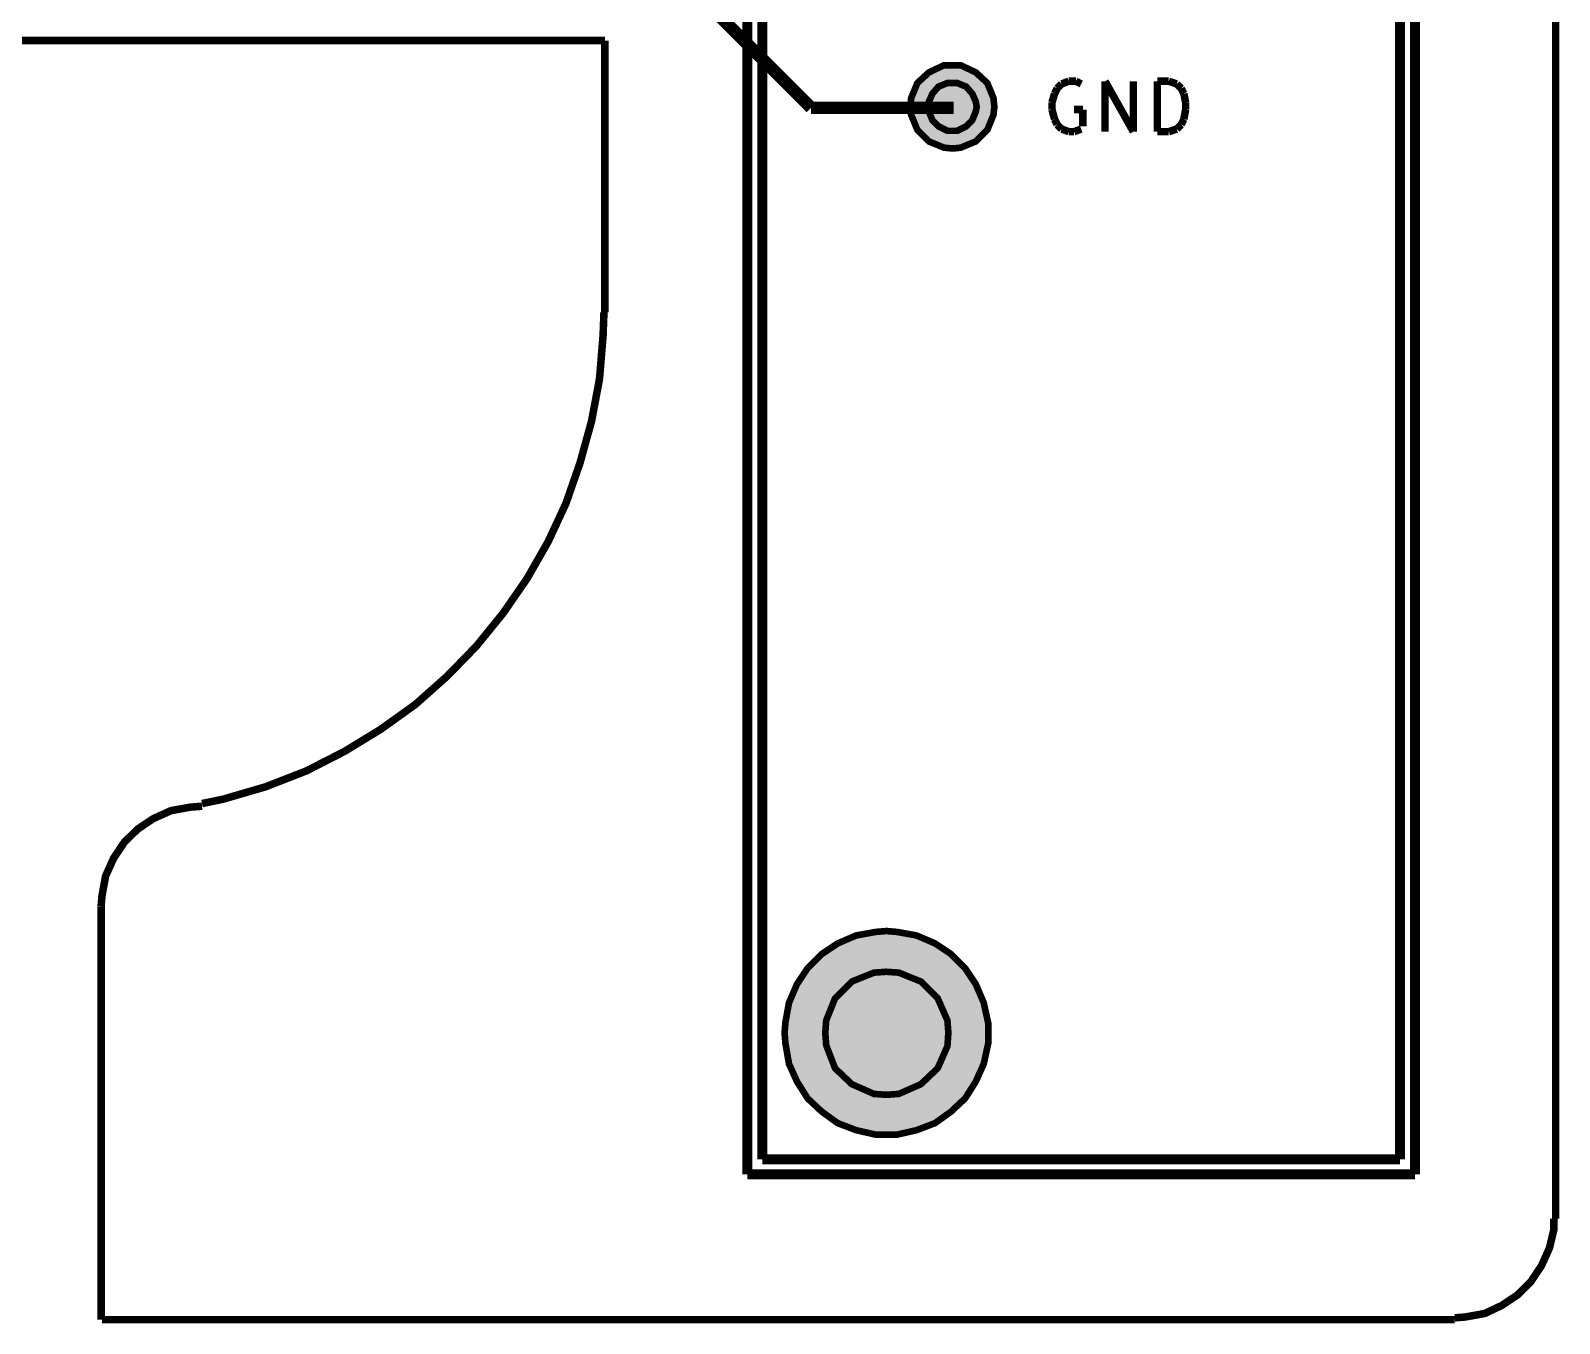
# Model space of a CAD drawing. Header units: millimetres. Extents: x 10 to 287, y 10 to 200.
# Drawn here: x 205.53 to 235.99, y 63.9 to 89.66 of the extents above; entities that cross this region are included whole.
import ezdxf

# ---------------------------------------------------------------- set-up
doc = ezdxf.new("R2010")
doc.units = ezdxf.units.MM
doc.layers.add('H', color=7, linetype='Continuous')
doc.layers.add('P', color=7, linetype='Continuous')

msp = doc.modelspace()

# ---------------------------------------------------------------- hatches: boundary and pattern name
at = {"layer": 'H', "linetype": 'Continuous'}
for points in [[(223.908, 87.313), (223.732, 87.313), (223.449, 87.436), (223.22, 87.665), (223.097, 87.965), (223.079, 88.142), (223.097, 88.3), (223.22, 88.6), (223.432, 88.829), (223.732, 88.953), (223.908, 88.971), (224.067, 88.953), (224.367, 88.829), (224.596, 88.6), (224.719, 88.3), (224.737, 88.142), (224.719, 87.965), (224.596, 87.665), (224.367, 87.436), (224.067, 87.313), (223.908, 87.313)], [(223.908, 87.313), (223.732, 87.313), (223.449, 87.436), (223.22, 87.665), (223.097, 87.965), (223.079, 88.142), (223.097, 88.3), (223.22, 88.6), (223.432, 88.829), (223.732, 88.953), (223.908, 88.971), (224.067, 88.953), (224.367, 88.829), (224.596, 88.6), (224.719, 88.3), (224.737, 88.142), (224.719, 87.965), (224.596, 87.665), (224.367, 87.436), (224.067, 87.313), (223.908, 87.313)], [(223.908, 87.665), (223.802, 87.665), (223.626, 87.736), (223.502, 87.859), (223.432, 88.036), (223.432, 88.142), (223.432, 88.23), (223.502, 88.406), (223.626, 88.53), (223.802, 88.618), (223.908, 88.618), (223.996, 88.618), (224.173, 88.53), (224.314, 88.406), (224.367, 88.23), (224.384, 88.142), (224.367, 88.036), (224.314, 87.859), (224.173, 87.736), (223.996, 87.665), (223.908, 87.665)], [(223.908, 87.665), (223.802, 87.665), (223.626, 87.736), (223.502, 87.859), (223.432, 88.036), (223.432, 88.142), (223.432, 88.23), (223.502, 88.406), (223.626, 88.53), (223.802, 88.618), (223.908, 88.618), (223.996, 88.618), (224.173, 88.53), (224.314, 88.406), (224.367, 88.23), (224.384, 88.142), (224.367, 88.036), (224.314, 87.859), (224.173, 87.736), (223.996, 87.665), (223.908, 87.665)], [(222.603, 67.645), (222.391, 67.645), (221.985, 67.733), (221.633, 67.892), (221.298, 68.104), (221.033, 68.386), (220.804, 68.703), (220.663, 69.074), (220.574, 69.48), (220.574, 69.674), (220.574, 69.885), (220.663, 70.291), (220.804, 70.644), (221.033, 70.979), (221.298, 71.243), (221.633, 71.473), (221.985, 71.614), (222.391, 71.702), (222.603, 71.702), (222.797, 71.702), (223.203, 71.614), (223.573, 71.473), (223.89, 71.243), (224.155, 70.979), (224.384, 70.644), (224.543, 70.291), (224.614, 69.885), (224.631, 69.674), (224.614, 69.462), (224.543, 69.074), (224.384, 68.703), (224.155, 68.386), (223.89, 68.104), (223.573, 67.892), (223.203, 67.733), (222.797, 67.645), (222.603, 67.645)], [(222.603, 67.645), (222.391, 67.645), (221.985, 67.733), (221.633, 67.892), (221.298, 68.104), (221.033, 68.386), (220.804, 68.703), (220.663, 69.074), (220.574, 69.48), (220.574, 69.674), (220.574, 69.885), (220.663, 70.291), (220.804, 70.644), (221.033, 70.979), (221.298, 71.243), (221.633, 71.473), (221.985, 71.614), (222.391, 71.702), (222.603, 71.702), (222.797, 71.702), (223.203, 71.614), (223.573, 71.473), (223.89, 71.243), (224.155, 70.979), (224.384, 70.644), (224.543, 70.291), (224.614, 69.885), (224.631, 69.674), (224.614, 69.462), (224.543, 69.074), (224.384, 68.703), (224.155, 68.386), (223.89, 68.104), (223.573, 67.892), (223.203, 67.733), (222.797, 67.645), (222.603, 67.645)], [(222.603, 68.457), (222.338, 68.457), (221.897, 68.651), (221.58, 68.986), (221.386, 69.427), (221.368, 69.674), (221.386, 69.938), (221.58, 70.379), (221.897, 70.714), (222.338, 70.891), (222.603, 70.908), (222.85, 70.891), (223.291, 70.697), (223.626, 70.379), (223.802, 69.938), (223.82, 69.674), (223.802, 69.427), (223.626, 68.986), (223.291, 68.651), (222.85, 68.457), (222.603, 68.457)], [(222.603, 68.457), (222.338, 68.457), (221.897, 68.651), (221.58, 68.986), (221.386, 69.427), (221.368, 69.674), (221.386, 69.938), (221.58, 70.379), (221.897, 70.714), (222.338, 70.891), (222.603, 70.908), (222.85, 70.891), (223.291, 70.697), (223.626, 70.379), (223.802, 69.938), (223.82, 69.674), (223.802, 69.427), (223.626, 68.986), (223.291, 68.651), (222.85, 68.457), (222.603, 68.457)]]:
    msp.add_hatch(color=256, dxfattribs=at).paths.add_polyline_path(points)

# ---------------------------------------------------------------- linework, layer by layer
at = {"layer": 'P'}
for points, const_width in [([(235.92, 143.245), (235.92, 65.987)], 0.15), ([(235.92, 143.245), (235.92, 65.987)], 0.15), ([(219.816, 66.869), (219.816, 142.363)], 0.2), ([(219.816, 66.869), (219.816, 142.363)], 0.2), ([(233.116, 142.363), (233.116, 66.869)], 0.2), ([(233.116, 142.363), (233.116, 66.869)], 0.2), ([(220.116, 142.064), (220.116, 67.169)], 0.2), ([(220.116, 142.064), (220.116, 67.169)], 0.2), ([(220.116, 142.064), (220.116, 67.169)], 0.2), ([(220.116, 142.064), (220.116, 67.169)], 0.2), ([(232.816, 142.064), (232.816, 67.169)], 0.2), ([(232.816, 142.064), (232.816, 67.169)], 0.2), ([(232.816, 142.064), (232.816, 67.169)], 0.2), ([(232.816, 142.064), (232.816, 67.169)], 0.2), ([(221.086, 88.124), (218.563, 90.646)], 0.25), ([(221.086, 88.124), (218.563, 90.646)], 0.25), ([(216.976, 89.464), (166.952, 89.464)], 0.15), ([(216.976, 89.464), (166.952, 89.464)], 0.15), ([(216.976, 84.049), (216.976, 89.464)], 0.15), ([(216.976, 84.049), (216.976, 89.464)], 0.15), ([(224.737, 88.142), (224.719, 88.318), (224.596, 88.618), (224.367, 88.829), (224.067, 88.971), (223.89, 88.971), (223.732, 88.971), (223.432, 88.829), (223.203, 88.618), (223.079, 88.318), (223.061, 88.142), (223.079, 87.983), (223.203, 87.683), (223.432, 87.454), (223.732, 87.33), (223.908, 87.313), (224.067, 87.33), (224.367, 87.454), (224.596, 87.683), (224.719, 87.983), (224.737, 88.142), (224.737, 88.142)], 0.132), ([(224.737, 88.142), (224.719, 88.318), (224.596, 88.618), (224.367, 88.829), (224.067, 88.971), (223.89, 88.971), (223.732, 88.971), (223.432, 88.829), (223.203, 88.618), (223.079, 88.318), (223.061, 88.142), (223.079, 87.983), (223.203, 87.683), (223.432, 87.454), (223.732, 87.33), (223.908, 87.313), (224.067, 87.33), (224.367, 87.454), (224.596, 87.683), (224.719, 87.983), (224.737, 88.142), (224.737, 88.142)], 0.132), ([(224.384, 88.142), (224.367, 88.247), (224.296, 88.406), (224.173, 88.547), (223.996, 88.618), (223.89, 88.618), (223.802, 88.618), (223.626, 88.547), (223.502, 88.406), (223.432, 88.247), (223.414, 88.142), (223.432, 88.053), (223.502, 87.877), (223.626, 87.753), (223.802, 87.665), (223.89, 87.665), (223.996, 87.665), (224.173, 87.753), (224.296, 87.877), (224.367, 88.053), (224.384, 88.142), (224.384, 88.142)], 0.132), ([(224.384, 88.142), (224.367, 88.247), (224.296, 88.406), (224.173, 88.547), (223.996, 88.618), (223.89, 88.618), (223.802, 88.618), (223.626, 88.547), (223.502, 88.406), (223.432, 88.247), (223.414, 88.142), (223.432, 88.053), (223.502, 87.877), (223.626, 87.753), (223.802, 87.665), (223.89, 87.665), (223.996, 87.665), (224.173, 87.753), (224.296, 87.877), (224.367, 88.053), (224.384, 88.142), (224.384, 88.142)], 0.132), ([(226.078, 88.6), (225.989, 88.512)], 0.15), ([(226.078, 88.6), (225.989, 88.512)], 0.15), ([(226.219, 88.653), (226.078, 88.6)], 0.15), ([(226.219, 88.653), (226.078, 88.6)], 0.15), ([(226.36, 88.653), (226.219, 88.653)], 0.15), ([(226.36, 88.653), (226.219, 88.653)], 0.15), ([(226.466, 88.6), (226.36, 88.653)], 0.15), ([(226.466, 88.6), (226.36, 88.653)], 0.15), ([(226.942, 87.648), (226.942, 88.653)], 0.15), ([(226.942, 88.653), (227.506, 87.648)], 0.15), ([(226.942, 87.648), (226.942, 88.653)], 0.15), ([(226.942, 88.653), (227.506, 87.648)], 0.15), ([(227.506, 87.648), (227.506, 88.653)], 0.15), ([(227.506, 87.648), (227.506, 88.653)], 0.15), ([(227.983, 87.648), (227.983, 88.653)], 0.15), ([(227.983, 88.653), (228.212, 88.653)], 0.15), ([(227.983, 87.648), (227.983, 88.653)], 0.15), ([(227.983, 88.653), (228.212, 88.653)], 0.15), ([(228.212, 88.653), (228.371, 88.6)], 0.15), ([(228.212, 88.653), (228.371, 88.6)], 0.15), ([(228.371, 88.6), (228.459, 88.512)], 0.15), ([(228.371, 88.6), (228.459, 88.512)], 0.15), ([(225.937, 88.406), (225.884, 88.23)], 0.15), ([(225.937, 88.406), (225.884, 88.23)], 0.15), ([(225.989, 88.512), (225.937, 88.406)], 0.15), ([(225.989, 88.512), (225.937, 88.406)], 0.15), ([(228.459, 88.512), (228.512, 88.406)], 0.15), ([(228.459, 88.512), (228.512, 88.406)], 0.15), ([(228.512, 88.406), (228.547, 88.23)], 0.15), ([(228.512, 88.406), (228.547, 88.23)], 0.15), ([(223.926, 88.124), (221.086, 88.124)], 0.25), ([(223.926, 88.124), (221.086, 88.124)], 0.25), ([(225.884, 88.23), (225.884, 88.089)], 0.15), ([(225.884, 88.23), (225.884, 88.089)], 0.15), ([(225.884, 88.089), (225.937, 87.895)], 0.15), ([(225.884, 88.089), (225.937, 87.895)], 0.15), ([(226.501, 88.089), (226.325, 88.089)], 0.15), ([(226.501, 88.089), (226.325, 88.089)], 0.15), ([(226.501, 87.753), (226.501, 88.089)], 0.15), ([(226.501, 87.753), (226.501, 88.089)], 0.15), ([(228.547, 88.089), (228.512, 87.895)], 0.15), ([(228.547, 88.089), (228.512, 87.895)], 0.15), ([(228.547, 88.23), (228.547, 88.089)], 0.15), ([(228.547, 88.23), (228.547, 88.089)], 0.15), ([(225.937, 87.895), (225.989, 87.789)], 0.15), ([(225.937, 87.895), (225.989, 87.789)], 0.15), ([(225.989, 87.789), (226.078, 87.701)], 0.15), ([(225.989, 87.789), (226.078, 87.701)], 0.15), ([(226.078, 87.701), (226.219, 87.648)], 0.15), ([(226.078, 87.701), (226.219, 87.648)], 0.15), ([(226.325, 87.648), (226.466, 87.701)], 0.15), ([(226.325, 87.648), (226.466, 87.701)], 0.15), ([(228.371, 87.701), (228.212, 87.648)], 0.15), ([(228.371, 87.701), (228.212, 87.648)], 0.15), ([(228.459, 87.789), (228.371, 87.701)], 0.15), ([(228.459, 87.789), (228.371, 87.701)], 0.15), ([(228.512, 87.895), (228.459, 87.789)], 0.15), ([(228.512, 87.895), (228.459, 87.789)], 0.15), ([(226.219, 87.648), (226.325, 87.648)], 0.15), ([(226.219, 87.648), (226.325, 87.648)], 0.15), ([(228.212, 87.648), (227.983, 87.648)], 0.15), ([(228.212, 87.648), (227.983, 87.648)], 0.15), ([(208.95, 74.26), (209.374, 74.348), (210.22, 74.595), (211.032, 74.912), (211.79, 75.3), (212.513, 75.741), (213.201, 76.235), (213.836, 76.8), (214.418, 77.399), (214.948, 78.052), (215.424, 78.74), (215.847, 79.481), (216.2, 80.239), (216.482, 81.051), (216.711, 81.88), (216.87, 82.726), (216.941, 83.591), (216.958, 84.049)], 0.15), ([(208.95, 74.26), (209.374, 74.348), (210.22, 74.595), (211.032, 74.912), (211.79, 75.3), (212.513, 75.741), (213.201, 76.235), (213.836, 76.8), (214.418, 77.399), (214.948, 78.052), (215.424, 78.74), (215.847, 79.481), (216.2, 80.239), (216.482, 81.051), (216.711, 81.88), (216.87, 82.726), (216.941, 83.591), (216.958, 84.049)], 0.15), ([(208.95, 74.207), (208.721, 74.189), (208.333, 74.119), (207.98, 73.96), (207.663, 73.748), (207.398, 73.484), (207.186, 73.166), (207.028, 72.813), (206.957, 72.425), (206.939, 72.214)], 0.15), ([(208.95, 74.207), (208.721, 74.189), (208.333, 74.119), (207.98, 73.96), (207.663, 73.748), (207.398, 73.484), (207.186, 73.166), (207.028, 72.813), (206.957, 72.425), (206.939, 72.214)], 0.15), ([(206.939, 63.976), (206.939, 72.214)], 0.15), ([(206.939, 63.976), (206.939, 72.214)], 0.15), ([(224.614, 69.691), (224.614, 69.885), (224.525, 70.291), (224.367, 70.661), (224.155, 70.979), (223.873, 71.261), (223.555, 71.473), (223.185, 71.632), (222.797, 71.702), (222.585, 71.72), (222.373, 71.702), (221.985, 71.632), (221.615, 71.473), (221.298, 71.261), (221.015, 70.979), (220.804, 70.661), (220.645, 70.291), (220.574, 69.903), (220.557, 69.691), (220.574, 69.48), (220.645, 69.074), (220.804, 68.721), (221.015, 68.386), (221.298, 68.121), (221.615, 67.892), (221.985, 67.751), (222.373, 67.663), (222.585, 67.663), (222.797, 67.663), (223.185, 67.751), (223.555, 67.892), (223.873, 68.121), (224.155, 68.386), (224.367, 68.721), (224.525, 69.074), (224.614, 69.48), (224.614, 69.691), (224.614, 69.691)], 0.132), ([(224.614, 69.691), (224.614, 69.885), (224.525, 70.291), (224.367, 70.661), (224.155, 70.979), (223.873, 71.261), (223.555, 71.473), (223.185, 71.632), (222.797, 71.702), (222.585, 71.72), (222.373, 71.702), (221.985, 71.632), (221.615, 71.473), (221.298, 71.261), (221.015, 70.979), (220.804, 70.661), (220.645, 70.291), (220.574, 69.903), (220.557, 69.691), (220.574, 69.48), (220.645, 69.074), (220.804, 68.721), (221.015, 68.386), (221.298, 68.121), (221.615, 67.892), (221.985, 67.751), (222.373, 67.663), (222.585, 67.663), (222.797, 67.663), (223.185, 67.751), (223.555, 67.892), (223.873, 68.121), (224.155, 68.386), (224.367, 68.721), (224.525, 69.074), (224.614, 69.48), (224.614, 69.691), (224.614, 69.691)], 0.132), ([(223.82, 69.691), (223.802, 69.938), (223.608, 70.379), (223.273, 70.714), (222.832, 70.891), (222.585, 70.908), (222.338, 70.891), (221.897, 70.714), (221.562, 70.379), (221.386, 69.938), (221.368, 69.691), (221.386, 69.444), (221.562, 68.986), (221.897, 68.668), (222.338, 68.474), (222.585, 68.457), (222.832, 68.474), (223.273, 68.668), (223.608, 68.986), (223.802, 69.427), (223.82, 69.691), (223.82, 69.691)], 0.132), ([(223.82, 69.691), (223.802, 69.938), (223.608, 70.379), (223.273, 70.714), (222.832, 70.891), (222.585, 70.908), (222.338, 70.891), (221.897, 70.714), (221.562, 70.379), (221.386, 69.938), (221.368, 69.691), (221.386, 69.444), (221.562, 68.986), (221.897, 68.668), (222.338, 68.474), (222.585, 68.457), (222.832, 68.474), (223.273, 68.668), (223.608, 68.986), (223.802, 69.427), (223.82, 69.691), (223.82, 69.691)], 0.132), ([(220.116, 67.169), (232.816, 67.169)], 0.2), ([(220.116, 67.169), (232.816, 67.169)], 0.2), ([(220.116, 67.169), (232.816, 67.169)], 0.2), ([(220.116, 67.169), (232.816, 67.169)], 0.2), ([(233.116, 66.869), (219.816, 66.869)], 0.2), ([(233.116, 66.869), (219.816, 66.869)], 0.2), ([(233.909, 64.012), (234.121, 64.029), (234.509, 64.1), (234.844, 64.258), (235.162, 64.47), (235.426, 64.735), (235.638, 65.052), (235.797, 65.405), (235.885, 65.775), (235.885, 65.987)], 0.15), ([(233.909, 64.012), (234.121, 64.029), (234.509, 64.1), (234.844, 64.258), (235.162, 64.47), (235.426, 64.735), (235.638, 65.052), (235.797, 65.405), (235.885, 65.775), (235.885, 65.987)], 0.15), ([(216.976, 63.976), (206.957, 63.976)], 0.15), ([(216.976, 63.976), (206.957, 63.976)], 0.15), ([(233.909, 63.976), (216.976, 63.976)], 0.15), ([(233.909, 63.976), (216.976, 63.976)], 0.15)]:
    msp.add_lwpolyline(points, dxfattribs=dict(at, const_width=const_width))

doc.saveas('drawing.dxf')
